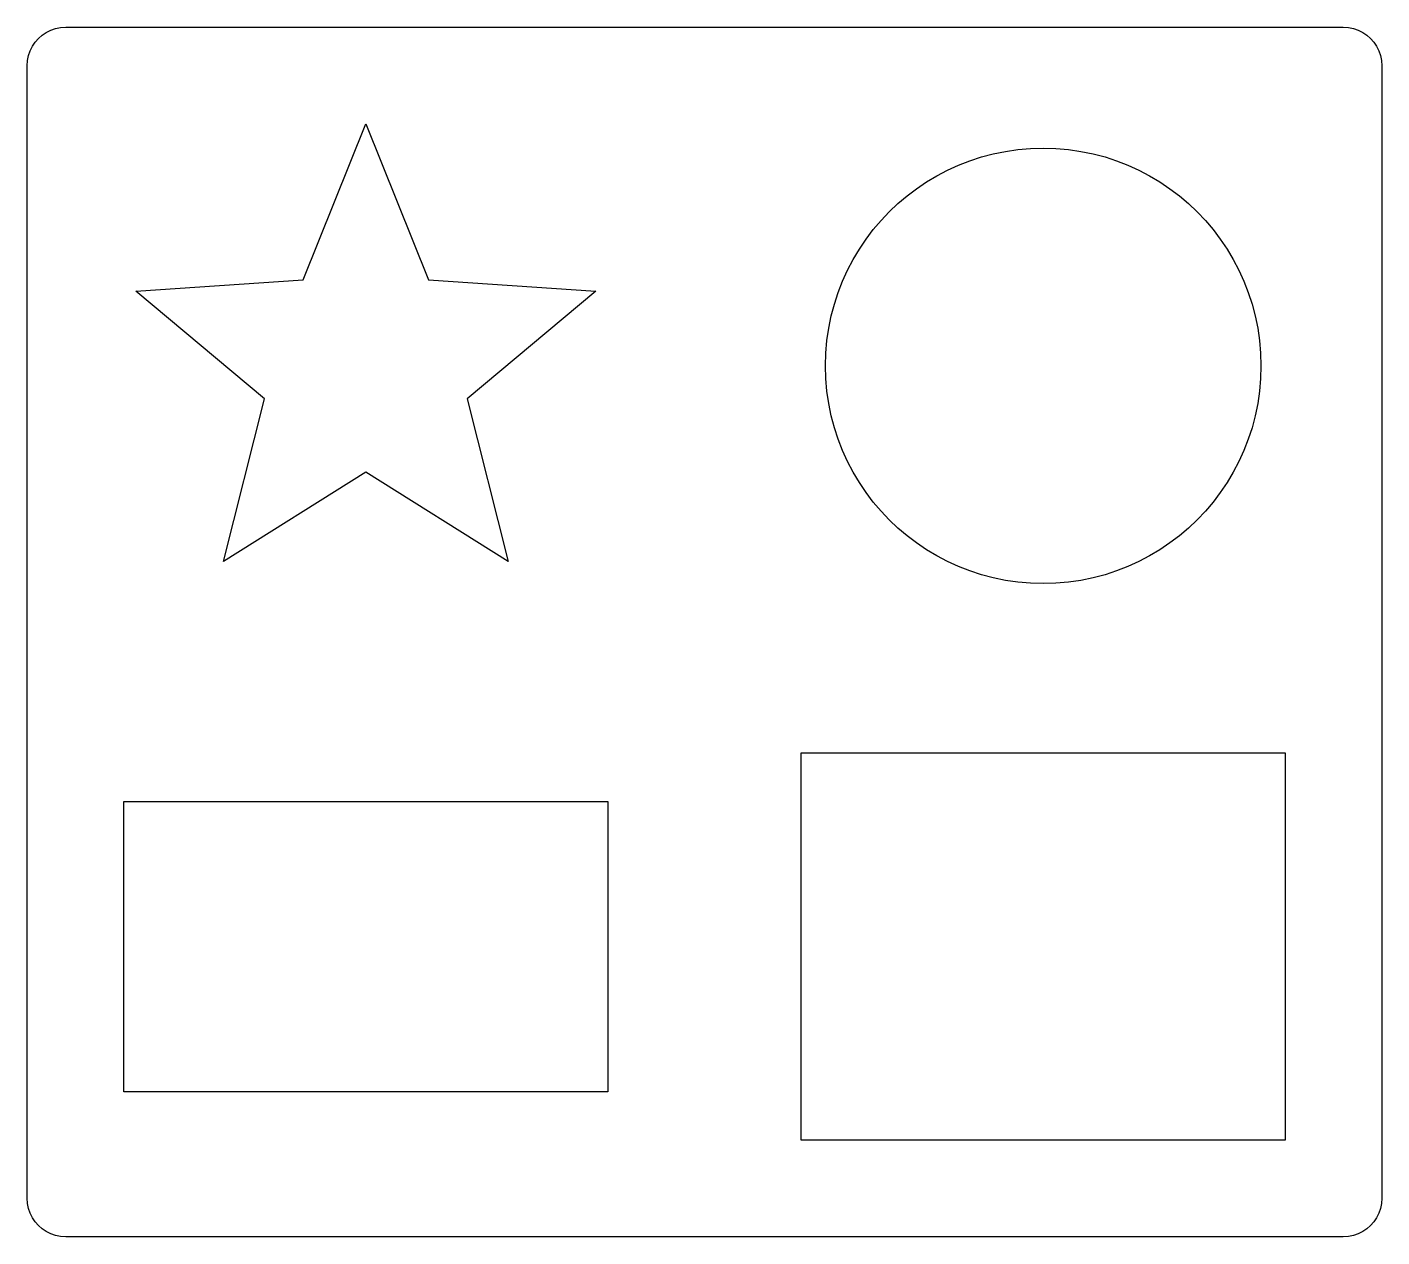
# Model space of a CAD drawing. Header units: millimetres. Extents: x 40 to 320, y 110 to 360.
import ezdxf

# ---------------------------------------------------------------- set-up
doc = ezdxf.new("R2010")
doc.units = ezdxf.units.MM
for name, color, linetype in [('Corte__demo_', 7, 'CONTINUOUS'), ('Grabado_línea__demo_', 7, 'CONTINUOUS'), ('Imagen__demo_', 7, 'CONTINUOUS'), ('Relleno__demo_', 7, 'CONTINUOUS')]:
    doc.layers.add(name, color=color, linetype=linetype)

msp = doc.modelspace()

# ---------------------------------------------------------------- linework, layer by layer
at = {"layer": 'Corte__demo_'}
msp.add_lwpolyline([(48, 360), (312, 360), (313.0856, 359.927), (314.1267, 359.7142), (315.114, 359.3713), (316.0378, 358.9078), (316.8886, 358.3331), (317.6569, 357.6569), (318.3331, 356.8886), (318.9078, 356.0378), (319.3713, 355.114), (319.7142, 354.1267), (319.927, 353.0856), (320, 352), (320, 118), (319.927, 116.9144), (319.7142, 115.8733), (319.3713, 114.886), (318.9078, 113.9622), (318.3331, 113.1114), (317.6569, 112.3431), (316.8886, 111.6669), (316.0378, 111.0922), (315.114, 110.6287), (314.1267, 110.2858), (313.0856, 110.073), (312, 110), (48, 110), (46.9144, 110.073), (45.8733, 110.2858), (44.886, 110.6287), (43.9622, 111.0922), (43.1114, 111.6669), (42.3431, 112.3431), (41.6669, 113.1114), (41.0922, 113.9622), (40.6287, 114.886), (40.2858, 115.8733), (40.073, 116.9144), (40, 118), (40, 352), (40.073, 353.0856), (40.2858, 354.1267), (40.6287, 355.114), (41.0922, 356.0378), (41.6669, 356.8886), (42.3431, 357.6569), (43.1114, 358.3331), (43.9622, 358.9078), (44.886, 359.3713), (45.8733, 359.7142), (46.9144, 359.927)], close=True, dxfattribs=at)
at = {"layer": 'Grabado_línea__demo_'}
for points in [[(110, 340), (122.9313, 307.7984), (157.5528, 305.4508), (130.9232, 283.2016), (139.3893, 249.5492), (110, 268), (80.6107, 249.5492), (89.0768, 283.2016), (62.4472, 305.4508), (97.0687, 307.7984)], [(295, 290), (294.9236, 287.3559), (294.6973, 284.752), (294.3251, 282.1926), (293.8115, 279.6819), (293.1606, 277.2241), (292.3766, 274.8234), (291.4637, 272.484), (290.4261, 270.2101), (289.2682, 268.0061), (287.994, 265.876), (286.6079, 263.8242), (285.114, 261.8548), (283.5166, 259.9721), (281.8198, 258.1802), (280.0279, 256.4834), (278.1452, 254.886), (276.1758, 253.3921), (274.124, 252.006), (271.9939, 250.7318), (269.7899, 249.5739), (267.516, 248.5363), (265.1766, 247.6234), (262.7759, 246.8394), (260.3181, 246.1885), (257.8074, 245.6749), (255.248, 245.3027), (252.6441, 245.0764), (250, 245), (247.3559, 245.0764), (244.752, 245.3027), (242.1926, 245.6749), (239.6819, 246.1885), (237.2241, 246.8394), (234.8234, 247.6234), (232.484, 248.5363), (230.2101, 249.5739), (228.0061, 250.7318), (225.876, 252.006), (223.8242, 253.3921), (221.8548, 254.886), (219.9721, 256.4834), (218.1802, 258.1802), (216.4834, 259.9721), (214.886, 261.8548), (213.3921, 263.8242), (212.006, 265.876), (210.7318, 268.0061), (209.5739, 270.2101), (208.5363, 272.484), (207.6234, 274.8234), (206.8394, 277.2241), (206.1885, 279.6819), (205.6749, 282.1926), (205.3027, 284.752), (205.0764, 287.3559), (205, 290), (205.0764, 292.6441), (205.3027, 295.248), (205.6749, 297.8074), (206.1885, 300.3181), (206.8394, 302.7759), (207.6234, 305.1766), (208.5363, 307.516), (209.5739, 309.7899), (210.7318, 311.9939), (212.006, 314.124), (213.3921, 316.1758), (214.886, 318.1452), (216.4834, 320.0279), (218.1802, 321.8198), (219.9721, 323.5166), (221.8548, 325.114), (223.8242, 326.6079), (225.876, 327.994), (228.0061, 329.2682), (230.2101, 330.4261), (232.484, 331.4637), (234.8234, 332.3766), (237.2241, 333.1606), (239.6819, 333.8115), (242.1926, 334.3251), (244.752, 334.6973), (247.3559, 334.9236), (250, 335), (252.6441, 334.9236), (255.248, 334.6973), (257.8074, 334.3251), (260.3181, 333.8115), (262.7759, 333.1606), (265.1766, 332.3766), (267.516, 331.4637), (269.7899, 330.4261), (271.9939, 329.2682), (274.124, 327.994), (276.1758, 326.6079), (278.1452, 325.114), (280.0279, 323.5166), (281.8198, 321.8198), (283.5166, 320.0279), (285.114, 318.1452), (286.6079, 316.1758), (287.994, 314.124), (289.2682, 311.9939), (290.4261, 309.7899), (291.4637, 307.516), (292.3766, 305.1766), (293.1606, 302.7759), (293.8115, 300.3181), (294.3251, 297.8074), (294.6973, 295.248), (294.9236, 292.6441)]]:
    msp.add_lwpolyline(points, close=True, dxfattribs=at)
at = {"layer": 'Imagen__demo_'}
msp.add_lwpolyline([(200, 210), (300, 210), (300, 130), (200, 130)], close=True, dxfattribs=at)
at = {"layer": 'Relleno__demo_'}
msp.add_lwpolyline([(60, 200), (160, 200), (160, 140), (60, 140)], close=True, dxfattribs=at)

doc.saveas('drawing.dxf')
